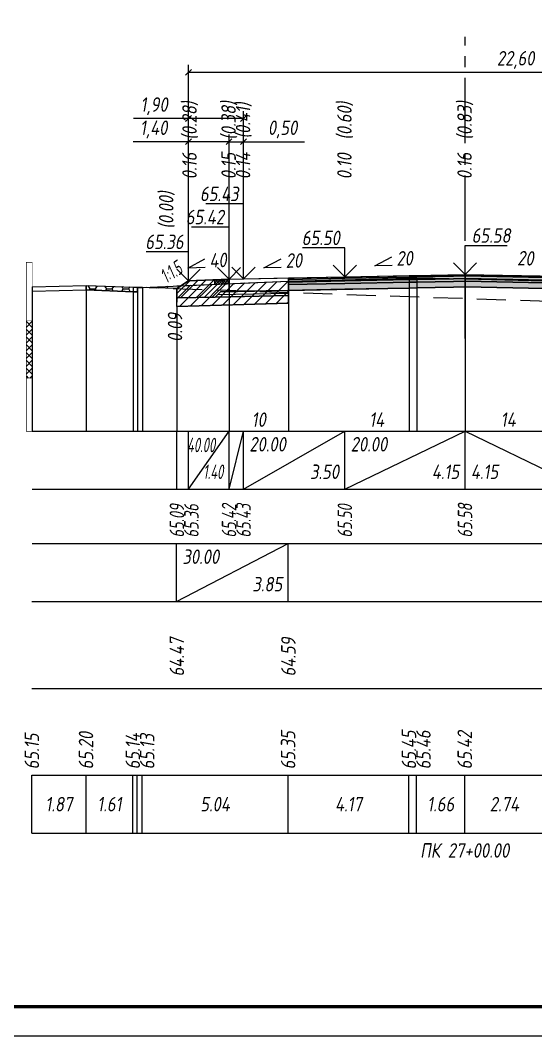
# Model space of a CAD drawing. Extents: x -717 to 1451, y -133302 to 233.
# Drawn here: x 78 to 167, y -41816.4 to -41641 of the extents above; entities that cross this region are included whole.
import ezdxf
from ezdxf.enums import TextEntityAlignment as Align

# ---------------------------------------------------------------- set-up
doc = ezdxf.new("R2010")
doc.units = 0
doc.linetypes.add('осевая2', pattern=[1.125, 0.75, -0.125, 0.125, -0.125])
doc.linetypes.add('штриховая', pattern=[0.75, 0.5, -0.25])
for name, color, linetype in [('Интерполированный поперечник', 2, 'Continuous'), ('Код_510', 7, 'Continuous'), ('Код_514', 1, 'Continuous'), ('Код_516', 1, 'Continuous'), ('Контур_0', 7, 'Continuous'), ('Контур_2521', 7, 'Continuous'), ('Контур_2564', 7, 'Continuous'), ('Контур_2660', 7, 'Continuous'), ('Контур_2665', 7, 'Continuous'), ('Контур_400', 7, 'Continuous'), ('Контур_508', 7, 'Continuous'), ('Контур_512', 7, 'Continuous'), ('Контур_513', 7, 'Continuous'), ('Контур_818', 7, 'Continuous'), ('Красный поперечник', 1, 'Continuous'), ('Линейка абсолютных высот', 7, 'Continuous'), ('Объём_2501', 7, 'Continuous'), ('Объём_2564', 7, 'Continuous'), ('Объём_2650', 7, 'Continuous'), ('Объём_2660', 7, 'Continuous'), ('Объём_2661', 7, 'Continuous'), ('Объём_2662', 7, 'Continuous'), ('Объём_2665', 7, 'Continuous'), ('Объём_2666', 7, 'Continuous'), ('Объём_2667', 7, 'Continuous'), ('Объём_2668', 7, 'Continuous'), ('Объём_2669', 7, 'Continuous'), ('Объём_2675', 7, 'Continuous'), ('Объём_2753', 7, 'Continuous'), ('Ось', 1, 'осевая2'), ('Откосы', 7, 'Continuous'), ('Отметки покрытия', 7, 'Continuous'), ('Подписи поперечников', 7, 'Continuous'), ('Рабочие отметки', 7, 'Continuous'), ('Рабочие отметки доп.', 7, 'Continuous'), ('Слои выравнивания', 7, 'Continuous'), ('Таблица', 7, 'Continuous'), ('Уклоны проезжей части', 7, 'Continuous'), ('Черный поперечник', 3, 'Continuous')]:
    doc.layers.add(name, color=color, linetype=linetype)
for name, color, linetype, true_color in [('Контур_2540', 2, 'Continuous', 0xffff00), ('Контур_2560', 2, 'Continuous', 0xffff00), ('Контур_2561', 7, 'Continuous', 0xff8040), ('Контур_2562', 3, 'Continuous', 0x00ff00), ('Контур_2563', 7, 'Continuous', 0xff8000), ('Контур_2570', 7, 'Continuous', 0x80ff00), ('Контур_2725', 7, 'Continuous', 0x323232), ('Контур_2736', 4, 'Continuous', 0x00ffff), ('Контур_2737', 4, 'Continuous', 0x00ffff), ('Контур_2738', 4, 'Continuous', 0x00ffff), ('Контур_2739', 4, 'Continuous', 0x00ffff), ('Контур_2741', 4, 'Continuous', 0x00ffff), ('Контур_2742', 4, 'Continuous', 0x00ffff), ('Контур_2743', 4, 'Continuous', 0x00ffff), ('Контур_2744', 7, 'Continuous', 0xa4ffff), ('Контур_2745', 7, 'Continuous', 0xa4ffff), ('Контур_2747', 4, 'Continuous', 0x00ffff), ('Контур_2748', 4, 'Continuous', 0x00ffff), ('Контур_2749', 4, 'Continuous', 0x00ffff), ('Контур_2750', 4, 'Continuous', 0x00ffff), ('Контур_2751', 4, 'Continuous', 0x00ffff), ('Контур_2752', 4, 'Continuous', 0x00ffff), ('Контур_2760', 7, 'Continuous', 0x323232), ('Контур_2761', 7, 'Continuous', 0x323232), ('Контур_2762', 7, 'Continuous', 0x323232), ('Контур_2763', 7, 'Continuous', 0x323232), ('Контур_402', 7, 'Continuous', 0xff6464), ('Контур_703', 4, 'Continuous', 0x00ffff), ('Контур_705', 4, 'Continuous', 0x00ffff), ('Контур_707', 4, 'Continuous', 0x00ffff), ('Контур_720', 131, 'Continuous', 0xaaffff), ('Объём_2500', 7, 'Continuous', 0xc0c0c0), ('Объём_2520', 7, 'Continuous', 0x80ffff), ('Объём_2540', 2, 'Continuous', 0xffff00), ('Объём_2560', 2, 'Continuous', 0xffff00), ('Объём_2561', 7, 'Continuous', 0xff8040), ('Объём_2562', 3, 'Continuous', 0x00ff00), ('Объём_2563', 7, 'Continuous', 0xff8000), ('Объём_2600', 7, 'Continuous', 0x808000), ('Объём_2746', 2, 'Continuous', 0xffff00)]:
    doc.layers.add(name, color=color, linetype=linetype, true_color=true_color)
doc.styles.get("Standard").update_dxf_attribs({"font": 'txt', "height": 2.5})
doc.styles.add('М', font='romand.shx', dxfattribs={"width": 0.8, "oblique": 10, "height": 2.5})
doc.dimstyles.new('ISO-25', dxfattribs={"dimtxt": 2.5, "dimasz": 2.5, "dimexe": 1.25, "dimexo": 0.625, "dimtad": 1, "dimtxsty": 'Standard', "dimcen": 2.5, "dimadec": 0, "dimazin": 0, "dimtfac": 1, "dimtmove": 0, "dimatfit": 3, "dimfxl": 1, "dimarcsym": 0})

# ---------------------------------------------------------------- blocks, each defined once
blk = doc.blocks.new('_Oblique')
at = {"color": 0, "linetype": 'ByBlock', "lineweight": -2}
blk.add_line((-0.5, -0.5), (0.5, 0.5), dxfattribs=at)
blk = doc.blocks.new('*D971')
at = {"color": 0, "lineweight": -2, "transparency": 16777216}
for p, q in [((107, -41661.98), (97.45, -41661.98)), ((107, -41685.45), (107, -41660.73)), ((114, -41661.98), (107, -41661.98)), ((114, -41685.17), (114, -41660.73))]:
    blk.add_line(p, q, dxfattribs=at)
at = {"layer": 'Defpoints', "color": 0, "transparency": 16777216}
for p in [(114, -41661.98), (107, -41686.07), (114, -41685.79)]:
    blk.add_point(p, dxfattribs=at)
at = {"color": 0, "lineweight": -2, "transparency": 16777216, "rotation": 180}
blk.add_blockref('_Oblique', (107, -41661.98), dxfattribs=at)
at = {"color": 0, "lineweight": -2, "transparency": 16777216}
blk.add_blockref('_Oblique', (114, -41661.98), dxfattribs=at)
at = {"color": 0, "transparency": 16777216, "insert": (100.99, -41659.86), "char_height": 2.5, "width": 8.75, "attachment_point": 5, "style": 'М'}
blk.add_mtext('1,40', dxfattribs=at)
blk = doc.blocks.new('*D973')
at = {"color": 0, "lineweight": -2, "transparency": 16777216}
for p, q in [((114, -41685.17), (114, -41660.73)), ((114, -41661.98), (116.5, -41661.98)), ((116.5, -41685.12), (116.5, -41660.73)), ((116.5, -41661.98), (127.01, -41661.98))]:
    blk.add_line(p, q, dxfattribs=at)
at = {"layer": 'Defpoints', "color": 0, "transparency": 16777216}
for p in [(116.5, -41661.98), (114, -41685.79), (116.5, -41685.74)]:
    blk.add_point(p, dxfattribs=at)
at = {"color": 0, "lineweight": -2, "transparency": 16777216, "rotation": 180}
blk.add_blockref('_Oblique', (114, -41661.98), dxfattribs=at)
at = {"color": 0, "lineweight": -2, "transparency": 16777216}
blk.add_blockref('_Oblique', (116.5, -41661.98), dxfattribs=at)
at = {"color": 0, "transparency": 16777216, "insert": (123.25, -41659.86), "char_height": 2.5, "width": 9.1667, "attachment_point": 5, "style": 'М'}
blk.add_mtext('0,50', dxfattribs=at)
blk = doc.blocks.new('*D976')
at = {"color": 0, "lineweight": -2, "transparency": 16777216}
for p, q in [((107, -41657.98), (97.52, -41657.98)), ((107, -41685.45), (107, -41656.73)), ((116.5, -41657.98), (107, -41657.98)), ((116.5, -41685.12), (116.5, -41656.73))]:
    blk.add_line(p, q, dxfattribs=at)
at = {"layer": 'Defpoints', "color": 0, "transparency": 16777216}
for p in [(116.5, -41657.98), (107, -41686.07), (116.5, -41685.74)]:
    blk.add_point(p, dxfattribs=at)
at = {"color": 0, "lineweight": -2, "transparency": 16777216, "rotation": 180}
blk.add_blockref('_Oblique', (107, -41657.98), dxfattribs=at)
at = {"color": 0, "lineweight": -2, "transparency": 16777216}
blk.add_blockref('_Oblique', (116.5, -41657.98), dxfattribs=at)
at = {"color": 0, "transparency": 16777216, "insert": (101.06, -41655.86), "char_height": 2.5, "width": 8.75, "attachment_point": 5, "style": 'М'}
blk.add_mtext('1,90', dxfattribs=at)
blk = doc.blocks.new('*D977')
at = {"color": 0, "lineweight": -2, "transparency": 16777216}
for p, q in [((107, -41685.45), (107, -41648.73)), ((220, -41685.8), (220, -41648.73)), ((107, -41649.98), (220, -41649.98))]:
    blk.add_line(p, q, dxfattribs=at)
at = {"layer": 'Defpoints', "color": 0, "transparency": 16777216}
for p in [(220, -41649.98), (107, -41686.07), (220, -41686.42)]:
    blk.add_point(p, dxfattribs=at)
at = {"color": 0, "lineweight": -2, "transparency": 16777216, "rotation": 180}
blk.add_blockref('_Oblique', (107, -41649.98), dxfattribs=at)
at = {"color": 0, "lineweight": -2, "transparency": 16777216}
blk.add_blockref('_Oblique', (220, -41649.98), dxfattribs=at)
at = {"color": 0, "transparency": 16777216, "insert": (163.5, -41647.86), "char_height": 2.5, "width": 12.0833, "attachment_point": 5, "style": 'М'}
blk.add_mtext('22,60', dxfattribs=at)

msp = doc.modelspace()

# ---------------------------------------------------------------- hatches: boundary and pattern name
h = msp.add_hatch()
h.set_pattern_fill('ANSI37', color=256, scale=0.1)
h.set_pattern_definition([(45, (112.75446, -41686.02976), (-0.22451, 0.22451), []), (135, (112.75446, -41686.02976), (-0.22451, -0.22451), [])])
h.paths.add_polyline_path([(111.505, -41685.83), (111.506, -41686.609), (114.002, -41686.503), (114.003, -41685.73), (112.747, -41686.03)])
at = {"layer": 'Линейка абсолютных высот'}
h = msp.add_hatch(dxfattribs=at)
h.set_pattern_fill('ANSI37', scale=0.3, style=0)
h.set_pattern_definition([(45.0000013, (0, 0), (-0.67351924, 0.67351921), []), (135.0000003, (0, 0), (-0.673519222, -0.67351923), [])])
h.paths.add_polyline_path([(80, -41702.816), (80, -41692.816), (79, -41692.816), (79, -41702.816)])
at = {"layer": 'Объём_2563'}
h = msp.add_hatch(dxfattribs=at)
h.set_pattern_fill('ANSI31', color=256, scale=0.3)
h.paths.add_polyline_path([(107.002, -41686.01), (111.505, -41685.83), (111.506, -41686.609), (114.002, -41686.503), (114.002, -41687.88), (112.502, -41687.91), (111.584, -41688.828), (105, -41688.96), (105, -41687.345)])
at = {"layer": 'Объём_2600'}
h = msp.add_hatch(dxfattribs=at)
h.set_pattern_fill('ANSI31', color=6, scale=0.4)
h.paths.add_polyline_path([(124.252, -41686.064), (124.252, -41689.88), (105, -41690.457), (105, -41687.345), (99.035, -41687.143)])
h = msp.add_hatch(dxfattribs=at)
h.set_pattern_fill('HONEY', color=5, scale=0.3)
h.paths.add_polyline_path([(97.431, -41687.889), (89.356, -41687.557), (89.356, -41686.807), (99.035, -41687.143), (98.171, -41687.171), (98.171, -41687.921)])
at = {"layer": 'Слои выравнивания'}
for color, points in [(2, [(124.252, -41685.525), (134.002, -41685.33), (145.126, -41685.107), (146.451, -41685.081), (152.777, -41684.954), (154.752, -41684.915), (154.752, -41685.165), (152.777, -41685.204), (146.451, -41685.331), (145.126, -41685.357), (134.002, -41685.58), (124.252, -41685.775)]), (3, [(124.252, -41685.775), (134.002, -41685.58), (145.126, -41685.357), (146.451, -41685.331), (152.777, -41685.204), (154.752, -41685.165), (154.752, -41685.615), (152.777, -41685.654), (146.451, -41685.781), (145.126, -41685.807), (134.002, -41686.03), (124.252, -41686.225)]), (4, [(124.252, -41686.225), (134.002, -41686.03), (145.126, -41685.807), (146.451, -41685.781), (152.777, -41685.654), (154.752, -41685.615), (154.752, -41686.065), (152.777, -41686.104), (146.451, -41686.231), (145.126, -41686.257), (134.002, -41686.48), (124.252, -41686.675)]), (5, [(124.252, -41686.675), (134.002, -41686.48), (145.126, -41686.257), (146.451, -41686.231), (152.777, -41686.104), (154.752, -41686.065), (154.752, -41687.065), (152.777, -41687.104), (146.451, -41687.231), (145.126, -41687.257), (134.002, -41687.48), (124.252, -41687.675)]), (2, [(154.752, -41684.915), (168.462, -41685.189), (169.657, -41685.213), (169.657, -41685.463), (168.462, -41685.439), (154.752, -41685.165)]), (3, [(154.752, -41685.165), (168.462, -41685.439), (169.657, -41685.463), (169.657, -41685.913), (168.462, -41685.889), (154.752, -41685.615)]), (4, [(154.752, -41685.615), (168.462, -41685.889), (169.657, -41685.913), (169.657, -41686.363), (168.462, -41686.339), (154.752, -41686.065)]), (5, [(154.752, -41686.065), (168.462, -41686.339), (169.657, -41686.363), (169.657, -41687.363), (168.462, -41687.339), (154.752, -41687.065)])]:
    msp.add_hatch(color=color, dxfattribs=at).paths.add_polyline_path(points)

# ---------------------------------------------------------------- linework, layer by layer
at = {"flags": 128}
msp.add_lwpolyline([(-30.054, -41816.421), (389.946, -41816.421), (389.946, -41519.421), (-30.054, -41519.421)], close=True, dxfattribs=at)
at = {"const_width": 0.6, "flags": 128}
msp.add_lwpolyline([(-10.054, -41811.421), (384.946, -41811.421), (384.946, -41524.421), (-10.054, -41524.421)], close=True, dxfattribs=at)
msp.add_lwpolyline([(111.505, -41685.83), (111.506, -41686.609), (114.002, -41686.503), (114.003, -41685.73), (112.747, -41686.03), (111.505, -41685.83)])
at = {"layer": 'Интерполированный поперечник', "linetype": 'штриховая', "ltscale": 10, "flags": 128}
msp.add_lwpolyline([(89.356, -41686.807), (203.102, -41690.715)], dxfattribs=at)
at = {"layer": 'Код_510'}
for p, q in [((79.946, -41781.421), (79.946, -41771.421)), ((89.302, -41781.421), (89.302, -41771.421)), ((97.377, -41781.421), (97.377, -41771.421)), ((98.116, -41781.421), (98.116, -41771.421)), ((98.981, -41781.421), (98.981, -41771.421)), ((124.198, -41781.421), (124.198, -41771.421)), ((145.072, -41781.421), (145.072, -41771.421)), ((146.397, -41781.421), (146.397, -41771.421)), ((154.698, -41781.421), (154.698, -41771.421))]:
    msp.add_line(p, q, dxfattribs=at)
at = {"layer": 'Код_514'}
for p, q in [((105, -41722), (105, -41712)), ((107.002, -41722), (107.002, -41712)), ((107.002, -41722), (114.002, -41712)), ((114.002, -41722), (114.002, -41712)), ((114.002, -41722), (116.502, -41712)), ((116.502, -41722), (116.502, -41712)), ((116.502, -41722), (134.002, -41712)), ((134.002, -41722), (134.002, -41712)), ((134.002, -41722), (154.752, -41712)), ((154.752, -41722), (154.752, -41712)), ((154.752, -41712), (175.502, -41722))]:
    msp.add_line(p, q, dxfattribs=at)
at = {"layer": 'Код_516'}
for p, q in [((104.946, -41741.421), (104.946, -41731.421)), ((104.946, -41741.421), (124.198, -41731.421)), ((124.198, -41741.421), (124.198, -41731.421))]:
    msp.add_line(p, q, dxfattribs=at)
at = {"layer": 'Контур_0', "flags": 128}
for points in [[(107.002, -41686.01), (105, -41687.345), (105, -41687.345), (105, -41687.345), (105, -41687.345), (105, -41687.345), (105, -41687.345), (105, -41687.345), (105, -41687.345), (105, -41687.345), (105, -41687.345), (105, -41687.345), (105, -41687.345), (105, -41687.345), (105, -41687.345), (105, -41689.674)], [(107.002, -41686.01), (105, -41687.345), (105, -41687.345), (105, -41687.345), (105, -41687.345), (105, -41687.345), (105, -41687.345), (105, -41687.345), (105, -41687.345), (105, -41687.345), (105, -41687.345), (105, -41687.345), (105, -41687.345), (105, -41687.345), (105, -41687.345), (105, -41689.674), (105, -41689.674), (105, -41687.345), (105, -41687.345), (105, -41687.345), (105, -41687.345), (105, -41687.345), (105, -41687.345), (105, -41687.345), (105, -41687.345), (105, -41687.345), (105, -41687.345), (105, -41687.345), (105, -41687.345), (105, -41687.345)], [(116.502, -41687.83), (114.002, -41687.88), (114.002, -41685.73), (124.252, -41685.525), (124.252, -41687.675), (116.502, -41687.83), (116.502, -41687.83)], [(105, -41688.96), (111.584, -41688.828), (112.502, -41687.91), (114.002, -41687.88)], [(112.502, -41687.91), (124.252, -41687.675), (124.252, -41688.575), (111.584, -41688.828), (112.502, -41687.91), (112.502, -41687.91)]]:
    msp.add_lwpolyline(points, dxfattribs=at)
at = {"layer": 'Контур_2521', "color": 250, "flags": 128}
msp.add_lwpolyline([(112.043, -41688.369), (124.252, -41688.125)], dxfattribs=at)
at = {"layer": 'Контур_2540', "flags": 128}
msp.add_lwpolyline([(111.584, -41688.828), (124.252, -41688.575), (124.252, -41689.88), (105, -41690.457), (105, -41688.96), (111.584, -41688.828), (111.584, -41688.828)], dxfattribs=at)
at = {"layer": 'Контур_2560', "flags": 128}
msp.add_lwpolyline([(107.002, -41686.01), (107.002, -41686.01), (107.002, -41686.01), (114.002, -41685.73)], dxfattribs=at)
at = {"layer": 'Контур_2561', "flags": 128}
msp.add_lwpolyline([(114.002, -41685.73), (114.002, -41685.73), (107.002, -41686.01), (107.002, -41686.01), (114.002, -41685.73)], dxfattribs=at)
at = {"layer": 'Контур_2562', "flags": 128}
msp.add_lwpolyline([(107.002, -41686.01), (107.002, -41686.01), (107.002, -41686.01), (107.002, -41686.01), (107.002, -41686.01)], dxfattribs=at)
at = {"layer": 'Контур_2563', "flags": 128}
msp.add_lwpolyline([(107.002, -41686.01), (114.002, -41685.73), (114.002, -41687.88), (112.502, -41687.91), (111.584, -41688.828), (105, -41688.96), (105, -41687.345), (107.002, -41686.01), (107.002, -41686.01)], dxfattribs=at)
at = {"layer": 'Контур_2564', "flags": 128}
msp.add_lwpolyline([(107.002, -41686.01), (114.002, -41685.73)], dxfattribs=at)
at = {"layer": 'Контур_2570', "flags": 128}
msp.add_lwpolyline([(80, -41687.794), (89.356, -41687.557), (89.356, -41687.557), (97.431, -41687.889), (98.171, -41687.921), (98.171, -41687.171), (99.035, -41687.143), (124.252, -41686.064), (145.126, -41685.552), (146.451, -41685.515), (154.752, -41685.698), (168.462, -41686), (169.657, -41686.032), (170.832, -41686.106), (191.536, -41687.511), (191.536, -41688.261), (192.439, -41688.503), (203.102, -41691.465), (203.102, -41691.465), (216.419, -41691.928), (221.558, -41691.903), (243.612, -41692.252), (256.425, -41692.75)], dxfattribs=at)
at = {"layer": 'Контур_2660', "flags": 128}
msp.add_lwpolyline([(105, -41690.457), (124.252, -41689.88)], dxfattribs=at)
at = {"layer": 'Контур_2665', "flags": 128}
msp.add_lwpolyline([(107.002, -41686.01), (107.002, -41686.01)], dxfattribs=at)
at = {"layer": 'Контур_2725', "flags": 128}
msp.add_lwpolyline([(124.252, -41687.675), (134.002, -41687.48), (145.126, -41687.257), (146.451, -41687.231), (152.777, -41687.104), (154.752, -41687.065), (168.462, -41687.339), (169.657, -41687.363)], dxfattribs=at)
at = {"layer": 'Контур_2736', "flags": 128}
msp.add_lwpolyline([(107.002, -41686.01), (105, -41687.345)], dxfattribs=at)
at = {"layer": 'Контур_2737', "flags": 128}
msp.add_lwpolyline([(105, -41687.345), (105, -41687.345)], dxfattribs=at)
at = {"layer": 'Контур_2738', "flags": 128}
msp.add_lwpolyline([(105, -41687.345), (105, -41687.345)], dxfattribs=at)
at = {"layer": 'Контур_2739', "flags": 128}
msp.add_lwpolyline([(105, -41687.345), (105, -41687.345)], dxfattribs=at)
at = {"layer": 'Контур_2741', "flags": 128}
msp.add_lwpolyline([(105, -41687.345), (105, -41687.345)], dxfattribs=at)
at = {"layer": 'Контур_2742', "flags": 128}
msp.add_lwpolyline([(105, -41687.345), (105, -41687.345)], dxfattribs=at)
at = {"layer": 'Контур_2743', "flags": 128}
msp.add_lwpolyline([(105, -41687.345), (105, -41687.345)], dxfattribs=at)
at = {"layer": 'Контур_2744', "flags": 128}
msp.add_lwpolyline([(105, -41687.345), (105, -41687.345)], dxfattribs=at)
msp.add_lwpolyline([(105, -41687.345), (105, -41687.345)], dxfattribs=at)
msp.add_lwpolyline([(105, -41687.345), (105, -41687.345)], dxfattribs=at)
msp.add_lwpolyline([(105, -41687.345), (105, -41687.345)], dxfattribs=at)
msp.add_lwpolyline([(105, -41687.345), (105, -41687.345)], dxfattribs=at)
msp.add_lwpolyline([(105, -41687.345), (105, -41687.345)], dxfattribs=at)
at = {"layer": 'Контур_2745', "flags": 128}
msp.add_lwpolyline([(105, -41687.345), (105, -41687.345)], dxfattribs=at)
msp.add_lwpolyline([(105, -41687.345), (105, -41687.345)], dxfattribs=at)
msp.add_lwpolyline([(105, -41687.345), (105, -41687.345)], dxfattribs=at)
msp.add_lwpolyline([(105, -41687.345), (105, -41687.345)], dxfattribs=at)
msp.add_lwpolyline([(105, -41687.345), (105, -41687.345)], dxfattribs=at)
msp.add_lwpolyline([(105, -41687.345), (105, -41687.345)], dxfattribs=at)
at = {"layer": 'Контур_2747', "flags": 128}
msp.add_lwpolyline([(105, -41687.345), (105, -41687.345)], dxfattribs=at)
at = {"layer": 'Контур_2748', "flags": 128}
msp.add_lwpolyline([(105, -41687.345), (105, -41687.345)], dxfattribs=at)
at = {"layer": 'Контур_2749', "flags": 128}
msp.add_lwpolyline([(105, -41687.345), (105, -41687.345)], dxfattribs=at)
at = {"layer": 'Контур_2750', "flags": 128}
msp.add_lwpolyline([(105, -41687.345), (105, -41687.345)], dxfattribs=at)
at = {"layer": 'Контур_2751', "flags": 128}
msp.add_lwpolyline([(105, -41687.345), (105, -41687.345)], dxfattribs=at)
at = {"layer": 'Контур_2752', "flags": 128}
msp.add_lwpolyline([(105, -41687.345), (105, -41687.345)], dxfattribs=at)
at = {"layer": 'Контур_2760', "flags": 128}
msp.add_lwpolyline([(124.252, -41685.525), (134.002, -41685.33), (145.126, -41685.107), (146.451, -41685.081), (152.777, -41684.954), (154.752, -41684.915), (168.462, -41685.189), (169.657, -41685.213)], dxfattribs=at)
at = {"layer": 'Контур_2761', "flags": 128}
msp.add_lwpolyline([(124.252, -41685.775), (134.002, -41685.58), (145.126, -41685.357), (146.451, -41685.331), (152.777, -41685.204), (154.752, -41685.165), (168.462, -41685.439), (169.657, -41685.463)], dxfattribs=at)
at = {"layer": 'Контур_2762', "flags": 128}
msp.add_lwpolyline([(124.252, -41686.225), (134.002, -41686.03), (145.126, -41685.807), (146.451, -41685.781), (152.777, -41685.654), (154.752, -41685.615), (168.462, -41685.889), (169.657, -41685.913)], dxfattribs=at)
at = {"layer": 'Контур_2763', "flags": 128}
msp.add_lwpolyline([(124.252, -41686.675), (134.002, -41686.48), (145.126, -41686.257), (146.451, -41686.231), (152.777, -41686.104), (154.752, -41686.065), (168.462, -41686.339), (169.657, -41686.363)], dxfattribs=at)
at = {"layer": 'Контур_400', "flags": 128}
for points in [[(114.002, -41685.73), (116.502, -41685.68), (116.502, -41685.68), (116.502, -41685.68), (116.502, -41685.68), (116.502, -41685.68), (116.502, -41685.68), (134.002, -41685.33), (154.752, -41684.915)], [(154.752, -41684.915), (175.502, -41685.33), (193.002, -41685.68), (193.002, -41685.68), (193.002, -41685.68), (193.002, -41685.68), (210.502, -41686.03), (210.502, -41686.03), (213.002, -41686.08)]]:
    msp.add_lwpolyline(points, dxfattribs=at)
at = {"layer": 'Контур_402', "flags": 128}
msp.add_lwpolyline([(105, -41690.457), (124.252, -41689.88), (124.252, -41687.675), (154.752, -41687.065), (169.657, -41687.363), (169.657, -41689.412), (227.169, -41691.137)], dxfattribs=at)
at = {"layer": 'Контур_508', "flags": 128}
msp.add_lwpolyline([(105, -41690.457), (124.252, -41689.88), (124.252, -41687.675), (154.752, -41687.065), (169.657, -41687.363), (169.657, -41689.412), (227.169, -41691.137), (227.329, -41691.244), (227.329, -41692.446), (228.123, -41692.975), (228.425, -41692.975), (230.425, -41692.975), (230.728, -41692.975), (231.425, -41692.511)], dxfattribs=at)
at = {"layer": 'Контур_512', "flags": 128}
msp.add_lwpolyline([(105, -41690.457), (124.252, -41689.88)], dxfattribs=at)
at = {"layer": 'Контур_513', "flags": 128}
msp.add_lwpolyline([(105, -41690.457), (124.252, -41689.88), (124.252, -41687.675), (154.752, -41687.065), (169.657, -41687.363), (169.657, -41689.412), (227.169, -41691.137), (227.329, -41691.244), (227.329, -41692.446), (228.123, -41692.975), (228.425, -41692.975), (230.425, -41692.975), (230.728, -41692.975), (231.425, -41692.511)], dxfattribs=at)
at = {"layer": 'Контур_703', "flags": 128}
for points in [[(107.002, -41686.01), (105, -41687.345)], [(105, -41687.345), (105, -41689.674)]]:
    msp.add_lwpolyline(points, dxfattribs=at)
at = {"layer": 'Контур_705', "flags": 128}
msp.add_lwpolyline([(105, -41687.345), (105, -41687.345)], dxfattribs=at)
at = {"layer": 'Контур_707', "flags": 128}
msp.add_lwpolyline([(105, -41689.674), (105, -41687.345)], dxfattribs=at)
at = {"layer": 'Контур_720', "flags": 128}
msp.add_lwpolyline([(105, -41689.674), (105, -41689.674)], dxfattribs=at)
at = {"layer": 'Контур_818', "flags": 128}
msp.add_lwpolyline([(105, -41686.888), (124.252, -41686.064), (145.126, -41685.552), (146.451, -41685.515), (154.752, -41685.698), (168.462, -41686), (169.657, -41686.032), (170.832, -41686.106), (191.536, -41687.511), (191.536, -41688.261), (192.439, -41688.503), (203.102, -41691.465), (203.102, -41691.465), (216.419, -41691.928), (221.558, -41691.903), (231.425, -41692.059)], dxfattribs=at)
at = {"layer": 'Красный поперечник'}
for p, q in [((105, -41687.345), (107.002, -41686.01)), ((107.002, -41686.01), (114.002, -41685.73)), ((114.002, -41685.73), (116.502, -41685.68)), ((116.502, -41685.68), (134.002, -41685.33)), ((134.002, -41685.33), (154.752, -41684.915)), ((154.752, -41684.915), (175.502, -41685.33)), ((124.252, -41689.88), (124.252, -41712)), ((105, -41690.457), (105, -41712))]:
    msp.add_line(p, q, dxfattribs=at)
at = {"layer": 'Линейка абсолютных высот', "color": 7, "const_width": 0.1, "flags": 128}
for points in [[(80, -41692.816), (80, -41682.816), (79, -41682.816), (79, -41692.816), (80, -41692.816)], [(80, -41702.816), (80, -41692.816), (79, -41692.816), (79, -41702.816), (80, -41702.816)], [(80, -41712), (80, -41702.816), (79, -41702.816), (79, -41712), (80, -41712)]]:
    msp.add_lwpolyline(points, dxfattribs=at)
at = {"layer": 'Объём_2500', "flags": 128}
msp.add_lwpolyline([(116.502, -41687.83), (114.002, -41687.88), (114.002, -41685.73), (124.252, -41685.525), (124.252, -41687.675), (116.502, -41687.83), (116.502, -41687.83)], dxfattribs=at)
at = {"layer": 'Объём_2501', "flags": 128}
for points in [[(114.002, -41685.73), (116.502, -41685.68), (116.502, -41685.68), (116.502, -41685.68), (116.502, -41685.68), (116.502, -41685.68), (116.502, -41685.68), (134.002, -41685.33), (154.752, -41684.915)], [(154.752, -41684.915), (175.502, -41685.33), (193.002, -41685.68), (193.002, -41685.68), (193.002, -41685.68), (193.002, -41685.68), (210.502, -41686.03), (210.502, -41686.03), (213.002, -41686.08)]]:
    msp.add_lwpolyline(points, dxfattribs=at)
at = {"layer": 'Объём_2520', "color": 250, "flags": 128}
msp.add_lwpolyline([(112.502, -41687.91), (124.252, -41687.675), (124.252, -41688.575), (111.584, -41688.828), (112.502, -41687.91), (112.502, -41687.91)], dxfattribs=at)
at = {"layer": 'Объём_2540', "flags": 128}
msp.add_lwpolyline([(111.584, -41688.828), (124.252, -41688.575), (124.252, -41689.88), (105, -41690.457), (105, -41688.96), (111.584, -41688.828), (111.584, -41688.828)], dxfattribs=at)
at = {"layer": 'Объём_2560', "flags": 128}
msp.add_lwpolyline([(107.002, -41686.01), (107.002, -41686.01), (107.002, -41686.01), (114.002, -41685.73)], dxfattribs=at)
at = {"layer": 'Объём_2561', "flags": 128}
msp.add_lwpolyline([(114.002, -41685.73), (114.002, -41685.73), (107.002, -41686.01), (107.002, -41686.01), (114.002, -41685.73)], dxfattribs=at)
at = {"layer": 'Объём_2562', "flags": 128}
msp.add_lwpolyline([(107.002, -41686.01), (107.002, -41686.01), (107.002, -41686.01), (107.002, -41686.01), (107.002, -41686.01)], dxfattribs=at)
at = {"layer": 'Объём_2563', "color": 250, "flags": 128}
msp.add_lwpolyline([(107.002, -41686.01), (111.505, -41685.83), (111.506, -41686.609), (114.002, -41686.503), (114.002, -41687.88), (112.502, -41687.91), (111.584, -41688.828), (105, -41688.96), (105, -41687.345), (107.002, -41686.01), (107.002, -41686.01)], dxfattribs=at)
at = {"layer": 'Объём_2564', "flags": 128}
msp.add_lwpolyline([(107.002, -41686.01), (114.002, -41685.73)], dxfattribs=at)
at = {"layer": 'Объём_2600', "color": 5, "flags": 128}
msp.add_lwpolyline([(97.431, -41687.889), (89.356, -41687.557), (89.356, -41686.807), (99.035, -41687.143), (98.171, -41687.171), (98.171, -41687.921), (97.431, -41687.889), (97.431, -41687.889)], dxfattribs=at)
at = {"layer": 'Объём_2650', "color": 6, "flags": 128}
msp.add_lwpolyline([(124.252, -41686.064), (124.252, -41689.88), (105, -41690.457), (105, -41687.345), (99.035, -41687.143), (124.252, -41686.064), (124.252, -41686.064)], dxfattribs=at)
at = {"layer": 'Объём_2660', "flags": 128}
msp.add_lwpolyline([(105, -41690.457), (124.252, -41689.88)], dxfattribs=at)
at = {"layer": 'Объём_2661', "flags": 128}
msp.add_lwpolyline([(107.002, -41686.01), (105, -41687.345), (105, -41689.674)], dxfattribs=at)
at = {"layer": 'Объём_2662', "flags": 128}
msp.add_lwpolyline([(105, -41689.674), (105, -41687.345)], dxfattribs=at)
at = {"layer": 'Объём_2665', "flags": 128}
msp.add_lwpolyline([(107.002, -41686.01), (107.002, -41686.01)], dxfattribs=at)
at = {"layer": 'Объём_2666', "flags": 128}
msp.add_lwpolyline([(107.002, -41686.01), (105, -41687.345)], dxfattribs=at)
at = {"layer": 'Объём_2667', "flags": 128}
msp.add_lwpolyline([(105, -41687.345), (105, -41687.345)], dxfattribs=at)
msp.add_lwpolyline([(105, -41687.345), (105, -41687.345)], dxfattribs=at)
at = {"layer": 'Объём_2668', "flags": 128}
msp.add_lwpolyline([(105, -41687.345), (105, -41687.345)], dxfattribs=at)
msp.add_lwpolyline([(105, -41687.345), (105, -41687.345)], dxfattribs=at)
at = {"layer": 'Объём_2669', "flags": 128}
msp.add_lwpolyline([(105, -41687.345), (105, -41687.345)], dxfattribs=at)
msp.add_lwpolyline([(105, -41687.345), (105, -41687.345)], dxfattribs=at)
at = {"layer": 'Объём_2675', "flags": 128}
msp.add_lwpolyline([(105, -41687.345), (105, -41687.345)], dxfattribs=at)
msp.add_lwpolyline([(105, -41687.345), (105, -41687.345)], dxfattribs=at)
msp.add_lwpolyline([(105, -41687.345), (105, -41687.345)], dxfattribs=at)
msp.add_lwpolyline([(105, -41687.345), (105, -41687.345)], dxfattribs=at)
msp.add_lwpolyline([(105, -41687.345), (105, -41687.345)], dxfattribs=at)
msp.add_lwpolyline([(105, -41687.345), (105, -41687.345)], dxfattribs=at)
msp.add_lwpolyline([(105, -41687.345), (105, -41687.345)], dxfattribs=at)
msp.add_lwpolyline([(105, -41687.345), (105, -41687.345)], dxfattribs=at)
msp.add_lwpolyline([(105, -41687.345), (105, -41687.345)], dxfattribs=at)
msp.add_lwpolyline([(105, -41687.345), (105, -41687.345)], dxfattribs=at)
msp.add_lwpolyline([(105, -41687.345), (105, -41687.345)], dxfattribs=at)
msp.add_lwpolyline([(105, -41687.345), (105, -41687.345)], dxfattribs=at)
at = {"layer": 'Объём_2746', "flags": 128}
msp.add_lwpolyline([(124.252, -41689.88), (105, -41690.457), (105, -41687.345), (105.733, -41686.856), (124.252, -41686.064), (124.252, -41689.88), (124.252, -41689.88)], dxfattribs=at)
at = {"layer": 'Объём_2753', "flags": 128}
msp.add_lwpolyline([(124.252, -41685.525), (124.252, -41685.525)], dxfattribs=at)
at = {"layer": 'Ось', "ltscale": 15}
msp.add_line((154.752, -41695.971), (154.752, -41643.886), dxfattribs=at)
at = {"layer": 'Откосы', "color": 1, "flags": 128}
for points in [[(109.864, -41683.733), (106.867, -41683.853), (109.804, -41682.234)], [(123.027, -41683.738), (120.027, -41683.798), (122.997, -41682.238)], [(142.152, -41683.356), (139.152, -41683.416), (142.122, -41681.856)]]:
    msp.add_lwpolyline(points, dxfattribs=at)
at = {"layer": 'Отметки покрытия', "color": 1}
for p, q in [((116.502, -41672.73), (110.002, -41672.73)), ((116.502, -41685.68), (116.502, -41672.73)), ((114.002, -41676.73), (107.502, -41676.73)), ((114.002, -41685.73), (114.002, -41676.73)), ((107.002, -41681.01), (99.702, -41681.01)), ((107.002, -41686.01), (107.002, -41681.01)), ((134.002, -41680.33), (126.702, -41680.33)), ((134.002, -41685.33), (134.002, -41680.33)), ((154.752, -41684.915), (154.752, -41679.915)), ((154.752, -41679.915), (162.052, -41679.915)), ((154.752, -41684.915), (152.752, -41682.915)), ((154.752, -41684.915), (156.752, -41682.915)), ((107.002, -41686.01), (105.002, -41684.01)), ((107.002, -41686.01), (109.002, -41684.01)), ((114.002, -41685.73), (112.002, -41683.73)), ((114.002, -41685.73), (116.002, -41683.73)), ((116.502, -41685.68), (114.502, -41683.68)), ((116.502, -41685.68), (118.502, -41683.68)), ((134.002, -41685.33), (132.002, -41683.33)), ((134.002, -41685.33), (136.002, -41683.33))]:
    msp.add_line(p, q, dxfattribs=at)
at = {"layer": 'Слои выравнивания'}
for p, q in [((114.002, -41685.73), (114.002, -41712)), ((124.252, -41685.525), (124.252, -41712)), ((154.752, -41684.915), (154.752, -41712))]:
    msp.add_line(p, q, dxfattribs=at)
at = {"layer": 'Слои выравнивания', "color": 2, "flags": 128}
for points in [[(124.252, -41685.525), (134.002, -41685.33), (145.126, -41685.107), (146.451, -41685.081), (152.777, -41684.954), (154.752, -41684.915), (154.752, -41685.165), (152.777, -41685.204), (146.451, -41685.331), (145.126, -41685.357), (134.002, -41685.58), (124.252, -41685.775)], [(154.752, -41684.915), (168.462, -41685.189), (169.657, -41685.213), (169.657, -41685.463), (168.462, -41685.439), (154.752, -41685.165)]]:
    msp.add_lwpolyline(points, close=True, dxfattribs=at)
at = {"layer": 'Слои выравнивания', "color": 3, "flags": 128}
for points in [[(124.252, -41685.775), (134.002, -41685.58), (145.126, -41685.357), (146.451, -41685.331), (152.777, -41685.204), (154.752, -41685.165), (154.752, -41685.615), (152.777, -41685.654), (146.451, -41685.781), (145.126, -41685.807), (134.002, -41686.03), (124.252, -41686.225)], [(154.752, -41685.165), (168.462, -41685.439), (169.657, -41685.463), (169.657, -41685.913), (168.462, -41685.889), (154.752, -41685.615)]]:
    msp.add_lwpolyline(points, close=True, dxfattribs=at)
at = {"layer": 'Слои выравнивания', "color": 4, "flags": 128}
for points in [[(124.252, -41686.225), (134.002, -41686.03), (145.126, -41685.807), (146.451, -41685.781), (152.777, -41685.654), (154.752, -41685.615), (154.752, -41686.065), (152.777, -41686.104), (146.451, -41686.231), (145.126, -41686.257), (134.002, -41686.48), (124.252, -41686.675)], [(154.752, -41685.615), (168.462, -41685.889), (169.657, -41685.913), (169.657, -41686.363), (168.462, -41686.339), (154.752, -41686.065)]]:
    msp.add_lwpolyline(points, close=True, dxfattribs=at)
at = {"layer": 'Слои выравнивания', "color": 5, "flags": 128}
for points in [[(124.252, -41686.675), (134.002, -41686.48), (145.126, -41686.257), (146.451, -41686.231), (152.777, -41686.104), (154.752, -41686.065), (154.752, -41687.065), (152.777, -41687.104), (146.451, -41687.231), (145.126, -41687.257), (134.002, -41687.48), (124.252, -41687.675)], [(154.752, -41686.065), (168.462, -41686.339), (169.657, -41686.363), (169.657, -41687.363), (168.462, -41687.339), (154.752, -41687.065)]]:
    msp.add_lwpolyline(points, close=True, dxfattribs=at)
at = {"layer": 'Таблица'}
for p, q in [((80, -41712), (256.425, -41712)), ((80, -41722), (256.425, -41722)), ((80, -41731.421), (256.425, -41731.421)), ((79.946, -41741.421), (256.37, -41741.421)), ((79.946, -41756.421), (256.37, -41756.421)), ((79.946, -41771.421), (256.37, -41771.421)), ((79.946, -41781.421), (256.37, -41781.421))]:
    msp.add_line(p, q, dxfattribs=at)
at = {"layer": 'Черный поперечник', "color": 7}
for p, q in [((124.252, -41686.064), (124.252, -41712)), ((145.126, -41685.552), (145.126, -41712)), ((146.451, -41685.515), (146.451, -41712)), ((154.752, -41685.698), (154.752, -41712)), ((80, -41687.044), (80, -41712)), ((89.356, -41686.807), (89.356, -41712)), ((97.431, -41687.139), (97.431, -41712)), ((98.171, -41687.171), (98.171, -41712)), ((99.035, -41687.143), (99.035, -41712))]:
    msp.add_line(p, q, dxfattribs=at)
at = {"layer": 'Черный поперечник', "flags": 128}
msp.add_lwpolyline([(80, -41687.044), (89.356, -41686.807), (97.431, -41687.139), (98.171, -41687.171), (99.035, -41687.143), (124.252, -41686.064), (145.126, -41685.552), (146.451, -41685.515), (154.752, -41685.698), (168.462, -41686), (169.657, -41686.032), (170.832, -41686.106), (191.536, -41687.511), (192.439, -41687.753), (203.102, -41690.715), (216.419, -41691.178), (221.558, -41691.153), (243.612, -41691.502), (256.425, -41692)], dxfattribs=at)

# ---------------------------------------------------------------- texts
at = {"layer": 'Код_510', "style": 'М', "oblique": 10, "width": 0.8}
for s, p in [('65.35', (124.198, -41770.421)), ('65.45', (145.072, -41770.421)), ('65.46', (147.572, -41770.421)), ('65.42', (154.698, -41770.421)), ('65.15', (79.946, -41770.421)), ('65.20', (89.302, -41770.421)), ('65.14', (97.377, -41770.421)), ('65.13', (99.877, -41770.421))]:
    msp.add_text(s, height=2.5, rotation=90, dxfattribs=at).set_placement(p, align=Align.MIDDLE_LEFT)
for s, p in [('1.87', (84.624, -41776.421)), ('1.61', (93.339, -41776.421)), ('5.04', (111.589, -41776.421)), ('4.17', (134.635, -41776.421)), ('1.66', (150.547, -41776.421)), ('2.74', (161.553, -41776.421))]:
    msp.add_text(s, height=2.5, dxfattribs=at).set_placement(p, align=Align.MIDDLE_CENTER)
at = {"layer": 'Код_514', "style": 'М', "oblique": 10}
for s, width, p in [('40.00', 0.6, (106.743, -41713.126)), ('20.00', 0.8, (117.502, -41713)), ('20.00', 0.8, (135.002, -41713))]:
    msp.add_text(s, height=2.5, dxfattribs=dict(at, width=width)).set_placement(p, align=Align.TOP_LEFT)
for s, width, p in [('1.40', 0.6, (113.002, -41721)), ('3.50', 0.8, (133.002, -41721)), ('4.15', 0.8, (153.752, -41721))]:
    msp.add_text(s, height=2.5, dxfattribs=dict(at, width=width)).set_placement(p, align=Align.BOTTOM_RIGHT)
at = {"layer": 'Код_514', "style": 'М', "oblique": 10, "width": 0.8}
msp.add_text('4.15', height=2.5, dxfattribs=at).set_placement((155.752, -41721), align=Align.BOTTOM_LEFT)
at = {"layer": 'Код_514', "style": 'М', "oblique": 10, "width": 0.7}
for s, p in [('65.09', (105, -41730.382)), ('65.36', (107.5, -41730.382)), ('65.42', (114.002, -41730.382)), ('65.43', (116.502, -41730.382)), ('65.50', (134.002, -41730.382)), ('65.58', (154.752, -41730.382))]:
    msp.add_text(s, height=2.5, rotation=90, dxfattribs=at).set_placement(p, align=Align.MIDDLE_LEFT)
at = {"layer": 'Код_516', "style": 'М', "oblique": 10, "width": 0.8}
msp.add_text('30.00', height=2.5, dxfattribs=at).set_placement((105.946, -41732.421), align=Align.TOP_LEFT)
msp.add_text('3.85', height=2.5, dxfattribs=at).set_placement((123.198, -41740.421), align=Align.BOTTOM_RIGHT)
for s, p in [('64.47', (105, -41754.371)), ('64.59', (124.252, -41754.371))]:
    msp.add_text(s, height=2.5, rotation=90, dxfattribs=at).set_placement(p, align=Align.MIDDLE_LEFT)
at = {"layer": 'Отметки покрытия', "color": 1, "style": 'М', "oblique": 10, "width": 0.8}
for s, p in [('65.43', (115.643, -41672.999)), ('65.42', (113.143, -41676.999)), ('65.50', (133.143, -41680.599)), ('65.36', (106.143, -41681.279))]:
    msp.add_text(s, height=2.5, dxfattribs=at).set_placement(p, align=Align.BOTTOM_RIGHT)
msp.add_text('65.58', height=2.5, dxfattribs=at).set_placement((155.893, -41680.184), align=Align.BOTTOM_LEFT)
at = {"layer": 'Подписи поперечников', "style": 'М', "oblique": 10, "width": 0.8}
msp.add_text('ПК 27+00.00', height=2.5, dxfattribs=at).set_placement((154.698, -41786.421), align=Align.BOTTOM_CENTER)
at = {"layer": 'Рабочие отметки', "color": 1, "style": 'М', "oblique": 10, "width": 0.8}
for s, p in [('0.15', (113.924, -41668.48)), ('0.16', (107.173, -41668.48)), ('0.14', (116.424, -41668.48)), ('0.10', (133.924, -41668.48)), ('0.16', (154.674, -41668.48))]:
    msp.add_text(s, height=2.5, rotation=90, dxfattribs=at).set_placement(p, align=Align.MIDDLE_LEFT)
msp.add_text('0.09', height=2.5, rotation=90, dxfattribs=at).set_placement((104.673, -41691.57), align=Align.MIDDLE_RIGHT)
at = {"layer": 'Рабочие отметки доп.', "color": 1, "style": 'М', "oblique": 10, "width": 0.8}
for s, p in [('(0.28)', (107.173, -41661.63)), ('(0.38)', (113.924, -41661.63)), ('(0.60)', (133.924, -41661.63)), ('(0.83)', (154.674, -41661.63)), ('(0.41)', (116.424, -41661.43)), ('(0.00)', (103.149, -41677.014))]:
    msp.add_text(s, height=2.5, rotation=90, dxfattribs=at).set_placement(p, align=Align.MIDDLE_LEFT)
at = {"layer": 'Слои выравнивания', "style": 'М', "oblique": 10, "width": 0.8}
for s, p in [('10', (119.127, -41712)), ('14', (139.502, -41712)), ('14', (162.204, -41712))]:
    msp.add_text(s, height=2.5, dxfattribs=at).set_placement(p, align=Align.BOTTOM_CENTER)
at = {"layer": 'Уклоны проезжей части', "color": 1, "style": 'М', "oblique": 10}
for s, rotation, width, p in [('40', 2.29061, 0.8, (112.169, -41684.449)), ('20', 1.14576, 0.8, (125.232, -41684.505)), ('20', 1.14576, 0.8, (144.357, -41684.122)), ('20', 358.85423, 0.8, (165.147, -41684.122)), ('1:1.5', 33.69007, 0.6, (105.101, -41686.171))]:
    msp.add_text(s, height=2.5, rotation=rotation, dxfattribs=dict(at, width=width)).set_placement(p, align=Align.BOTTOM_CENTER)

# ---------------------------------------------------------------- dimensions: what is measured, and where the dimension line sits
at = {"color": 5}
dim = msp.add_linear_dim(base=(220.002, -41649.977), p1=(107.002, -41686.072), p2=(220.002, -41686.422), angle=180, dimstyle='ISO-25', override={"dimasz": 1, "dimlfac": 0.2, "dimzin": 0, "dimtxsty": 'М', "dimblk1": 'Oblique', "dimblk2": 'Oblique', "dimsah": 1}, dxfattribs=at)
dim.commit()
dim.dimension.update_dxf_attribs({"geometry": '*D977', "text_midpoint": (163.502, -41647.864)})
for base, p1, p2, picture, middle in [((116.502, -41657.977), (107.002, -41686.072), (116.502, -41685.742), '*D976', (101.065, -41657.977)), ((114.002, -41661.977), (107.002, -41686.072), (114.002, -41685.792), '*D971', (100.988, -41661.977)), ((116.502, -41661.977), (114.002, -41685.792), (116.502, -41685.742), '*D973', (123.252, -41661.977))]:
    dim = msp.add_linear_dim(base=base, p1=p1, p2=p2, angle=180, dimstyle='ISO-25', override={"dimasz": 1, "dimlfac": 0.2, "dimzin": 0, "dimtxsty": 'М', "dimblk1": 'Oblique', "dimblk2": 'Oblique', "dimsah": 1}, dxfattribs=at)
    dim.commit()
    dim.dimension.update_dxf_attribs({"geometry": picture, "text_midpoint": middle, "dimtype": 160})

doc.saveas('drawing.dxf')
